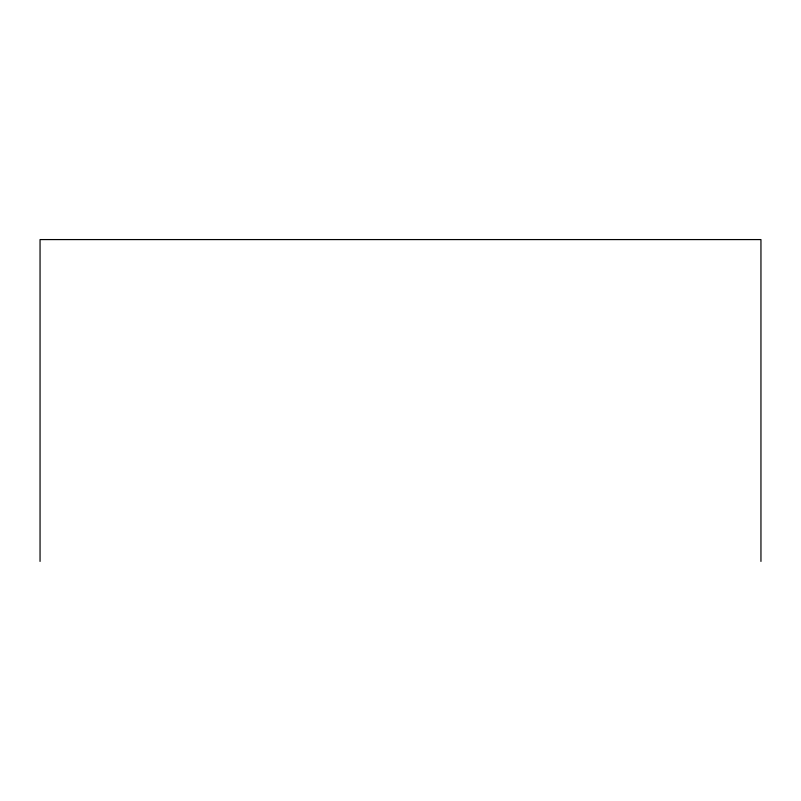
<?xml version="1.0" encoding="UTF-8"?>
<svg xmlns="http://www.w3.org/2000/svg" width="801" height="801" viewBox="0 0 801 801"><rect width="100%" height="100%" fill="white"/><g stroke="black" fill="none" stroke-linecap="round" stroke-linejoin="round"><path stroke-width="1.2" d="M760.95 561.421L760.95 239.579L40.05 239.579L40.05 561.421"/></g></svg>
